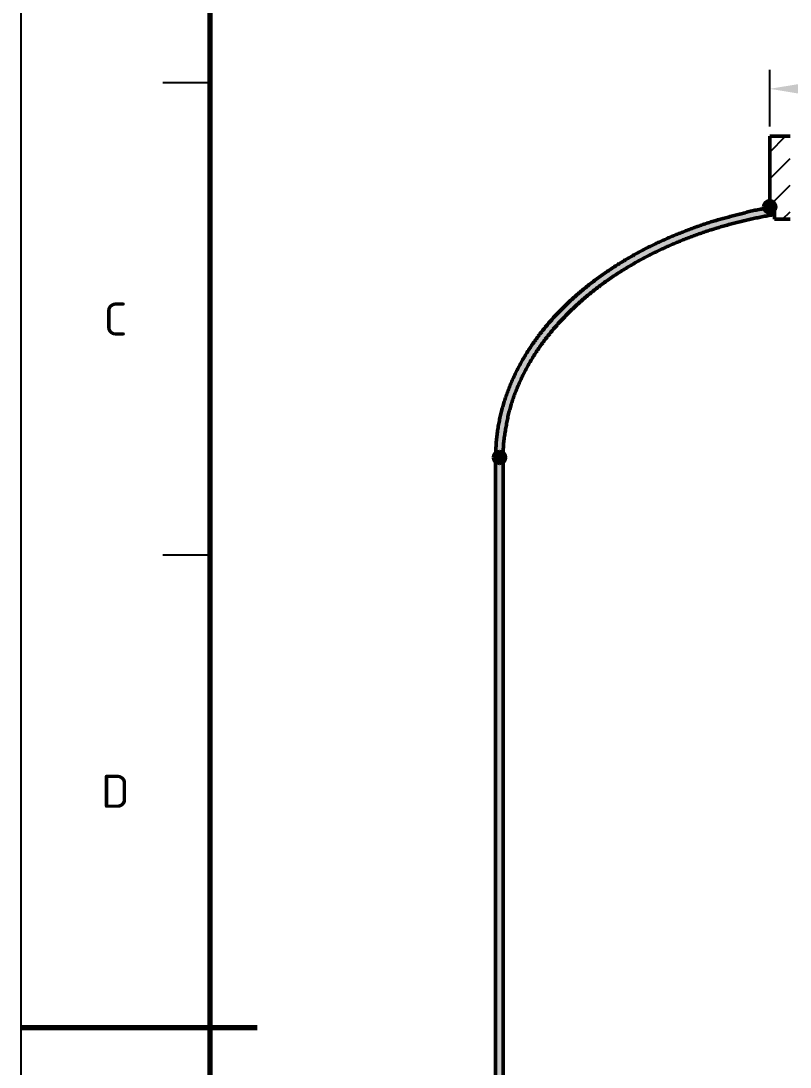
# Model space of a CAD drawing. Header units: millimetres. Extents: x 0 to 594, y 0 to 420.
# Drawn here: x 0 to 81.4, y 205.8 to 316.6 of the extents above; entities that cross this region are included whole.
import ezdxf
from ezdxf.enums import TextEntityAlignment as Align

# ---------------------------------------------------------------- set-up
doc = ezdxf.new("R2010")
doc.units = ezdxf.units.MM
for name, color, linetype, lineweight in [('01-VISIBLE', 7, 'CONTINUOUS', 50), ('04-COTA', 3, 'CONTINUOUS', 25), ('05-RAYADO', 8, 'CONTINUOUS', 25), ('06-TEXTO', 7, 'CONTINUOUS', 25), ('07-RECUADRO', 7, 'CONTINUOUS', 70), ('08-FINA', 5, 'CONTINUOUS', 25)]:
    doc.layers.add(name, color=color, linetype=linetype, lineweight=lineweight)
doc.styles.add('ISO3098', font='isocpeur.ttf')
doc.dimstyles.new('FLAMA-ISO', dxfattribs={"dimtxt": 3.5, "dimasz": 3, "dimexe": 2, "dimexo": 1, "dimgap": 1, "dimtad": 1, "dimdec": 1, "dimtxsty": 'ISO3098', "dimcen": 2.5, "dimclrd": 3, "dimclre": 3, "dimclrt": 3, "dimazin": 3, "dimtfac": 1, "dimtmove": 0, "dimatfit": 3, "dimlwd": 25, "dimlwe": 25})

msp = doc.modelspace()

# ---------------------------------------------------------------- hatches: boundary and pattern name
at = {"layer": '05-RAYADO'}
h = msp.add_hatch(dxfattribs=at)
h.set_pattern_fill('ANSI31', scale=0.62992)
h.paths.add_polyline_path([(81.396, 295.565), (79.735, 295.565), (79.735, 296.875), (79.24, 296.875), (79.24, 304.375), (81.396, 304.375)])
h = msp.add_hatch(color=7, dxfattribs=at)
h.dxf.hatch_style = 1
h.paths.add_polyline_path([(51.04, 270.348), (50.24, 270.348), (50.24, 270.455), (50.241, 270.563), (50.243, 270.67), (50.245, 270.778), (50.247, 270.885), (50.251, 270.993), (50.255, 271.1), (50.259, 271.208), (50.264, 271.315), (50.27, 271.423), (50.276, 271.53), (50.283, 271.637), (50.29, 271.744), (50.298, 271.852), (50.307, 271.959), (50.316, 272.066), (50.326, 272.173), (50.336, 272.28), (50.347, 272.387), (50.359, 272.494), (50.371, 272.601), (50.384, 272.708), (50.397, 272.814), (50.411, 272.921), (50.426, 273.028), (50.441, 273.134), (50.456, 273.241), (50.473, 273.347), (50.489, 273.453), (50.507, 273.559), (50.525, 273.665), (50.543, 273.771), (50.562, 273.877), (50.582, 273.983), (50.602, 274.088), (50.623, 274.194), (50.644, 274.299), (50.666, 274.405), (50.689, 274.51), (50.712, 274.615), (50.736, 274.72), (50.76, 274.825), (50.785, 274.929), (50.81, 275.034), (50.836, 275.138), (50.862, 275.242), (50.889, 275.346), (50.917, 275.45), (50.945, 275.554), (50.973, 275.658), (51.002, 275.761), (51.032, 275.865), (51.062, 275.968), (51.093, 276.071), (51.125, 276.174), (51.156, 276.277), (51.189, 276.379), (51.222, 276.482), (51.255, 276.584), (51.289, 276.686), (51.324, 276.788), (51.359, 276.889), (51.394, 276.991), (51.43, 277.092), (51.467, 277.193), (51.504, 277.294), (51.541, 277.395), (51.579, 277.496), (51.618, 277.596), (51.657, 277.696), (51.697, 277.796), (51.737, 277.896), (51.777, 277.996), (51.819, 278.095), (51.86, 278.194), (51.902, 278.293), (51.945, 278.392), (51.988, 278.491), (52.031, 278.589), (52.075, 278.687), (52.12, 278.785), (52.165, 278.883), (52.21, 278.98), (52.256, 279.077), (52.302, 279.174), (52.349, 279.271), (52.396, 279.368), (52.444, 279.464), (52.492, 279.56), (52.541, 279.656), (52.59, 279.752), (52.64, 279.847), (52.69, 279.943), (52.74, 280.038), (52.791, 280.132), (52.842, 280.227), (52.894, 280.321), (52.946, 280.415), (52.999, 280.509), (53.052, 280.603), (53.105, 280.696), (53.159, 280.789), (53.214, 280.882), (53.268, 280.974), (53.324, 281.067), (53.379, 281.159), (53.435, 281.251), (53.491, 281.342), (53.548, 281.433), (53.606, 281.524), (53.663, 281.615), (53.721, 281.706), (53.78, 281.796), (53.838, 281.886), (53.898, 281.976), (53.957, 282.066), (54.017, 282.155), (54.077, 282.244), (54.138, 282.333), (54.199, 282.421), (54.261, 282.509), (54.323, 282.597), (54.385, 282.685), (54.447, 282.772), (54.51, 282.86), (54.574, 282.947), (54.637, 283.033), (54.702, 283.12), (54.766, 283.206), (54.831, 283.292), (54.896, 283.377), (54.961, 283.462), (55.027, 283.548), (55.093, 283.632), (55.16, 283.717), (55.227, 283.801), (55.294, 283.885), (55.361, 283.969), (55.429, 284.052), (55.497, 284.135), (55.566, 284.218), (55.635, 284.301), (55.704, 284.383), (55.774, 284.465), (55.843, 284.547), (55.913, 284.629), (55.984, 284.71), (56.055, 284.791), (56.126, 284.872), (56.197, 284.952), (56.269, 285.032), (56.341, 285.112), (56.413, 285.192), (56.486, 285.271), (56.559, 285.35), (56.632, 285.429), (56.705, 285.507), (56.779, 285.586), (56.853, 285.663), (56.928, 285.741), (57.002, 285.819), (57.077, 285.896), (57.153, 285.973), (57.228, 286.049), (57.304, 286.125), (57.38, 286.201), (57.456, 286.277), (57.533, 286.353), (57.61, 286.428), (57.687, 286.503), (57.764, 286.578), (57.842, 286.652), (57.92, 286.726), (57.998, 286.8), (58.077, 286.873), (58.155, 286.947), (58.234, 287.02), (58.314, 287.092), (58.393, 287.165), (58.473, 287.237), (58.553, 287.309), (58.633, 287.38), (58.713, 287.452), (58.794, 287.523), (58.875, 287.594), (58.956, 287.664), (59.038, 287.734), (59.119, 287.804), (59.201, 287.874), (59.283, 287.944), (59.366, 288.013), (59.448, 288.082), (59.531, 288.15), (59.614, 288.219), (59.698, 288.287), (59.781, 288.354), (59.865, 288.422), (59.949, 288.489), (60.033, 288.556), (60.117, 288.623), (60.202, 288.689), (60.287, 288.755), (60.372, 288.821), (60.457, 288.887), (60.542, 288.952), (60.628, 289.017), (60.714, 289.082), (60.8, 289.147), (60.886, 289.211), (60.972, 289.275), (61.059, 289.339), (61.146, 289.402), (61.233, 289.465), (61.32, 289.528), (61.407, 289.591), (61.495, 289.653), (61.583, 289.715), (61.671, 289.777), (61.759, 289.839), (61.847, 289.9), (61.936, 289.961), (62.025, 290.022), (62.114, 290.082), (62.203, 290.143), (62.292, 290.203), (62.381, 290.262), (62.471, 290.322), (62.561, 290.381), (62.651, 290.44), (62.741, 290.498), (62.831, 290.557), (62.922, 290.615), (63.012, 290.673), (63.103, 290.73), (63.194, 290.788), (63.285, 290.845), (63.377, 290.902), (63.468, 290.958), (63.56, 291.014), (63.652, 291.07), (63.744, 291.126), (63.836, 291.182), (63.928, 291.237), (64.021, 291.292), (64.113, 291.346), (64.206, 291.401), (64.299, 291.455), (64.392, 291.509), (64.485, 291.563), (64.578, 291.616), (64.672, 291.669), (64.765, 291.722), (64.859, 291.775), (64.953, 291.827), (65.047, 291.88), (65.141, 291.932), (65.236, 291.983), (65.33, 292.035), (65.425, 292.086), (65.519, 292.137), (65.614, 292.187), (65.709, 292.238), (65.804, 292.288), (65.9, 292.338), (65.995, 292.388), (66.091, 292.437), (66.186, 292.486), (66.282, 292.535), (66.378, 292.584), (66.474, 292.632), (66.57, 292.68), (66.666, 292.728), (66.763, 292.776), (66.859, 292.823), (66.956, 292.87), (67.053, 292.917), (67.15, 292.964), (67.247, 293.01), (67.344, 293.056), (67.442, 293.102), (67.539, 293.147), (67.637, 293.192), (67.734, 293.237), (67.832, 293.282), (67.93, 293.326), (68.028, 293.371), (68.126, 293.414), (68.225, 293.458), (68.323, 293.501), (68.422, 293.545), (68.52, 293.587), (68.619, 293.63), (68.718, 293.672), (68.817, 293.715), (68.916, 293.757), (69.015, 293.798), (69.114, 293.84), (69.213, 293.881), (69.313, 293.922), (69.412, 293.963), (69.512, 294.003), (69.612, 294.044), (69.711, 294.084), (69.811, 294.124), (69.911, 294.164), (70.011, 294.204), (70.111, 294.243), (70.211, 294.282), (70.311, 294.321), (70.412, 294.36), (70.512, 294.399), (70.612, 294.437), (70.713, 294.475), (70.814, 294.514), (70.914, 294.552), (71.015, 294.589), (71.116, 294.627), (71.217, 294.664), (71.318, 294.701), (71.419, 294.738), (71.52, 294.774), (71.621, 294.811), (71.722, 294.847), (71.824, 294.882), (71.925, 294.918), (72.027, 294.953), (72.129, 294.988), (72.231, 295.022), (72.333, 295.056), (72.435, 295.09), (72.537, 295.123), (72.639, 295.156), (72.742, 295.189), (72.844, 295.221), (72.947, 295.253), (73.05, 295.285), (73.153, 295.317), (73.256, 295.348), (73.359, 295.378), (73.462, 295.409), (73.565, 295.439), (73.668, 295.468), (73.772, 295.498), (73.875, 295.527), (73.979, 295.556), (74.083, 295.585), (74.186, 295.613), (74.29, 295.641), (74.394, 295.669), (74.498, 295.697), (74.602, 295.725), (74.706, 295.752), (74.81, 295.78), (74.914, 295.807), (75.018, 295.834), (75.122, 295.861), (75.226, 295.888), (75.33, 295.915), (75.434, 295.942), (75.538, 295.969), (75.643, 295.996), (75.747, 296.022), (75.851, 296.049), (75.955, 296.076), (76.059, 296.103), (76.163, 296.13), (76.267, 296.157), (76.372, 296.184), (76.475, 296.212), (76.579, 296.24), (76.683, 296.268), (76.786, 296.298), (76.89, 296.327), (76.993, 296.357), (77.097, 296.385), (77.201, 296.412), (77.306, 296.436), (77.411, 296.459), (77.516, 296.482), (77.622, 296.503), (77.727, 296.523), (77.833, 296.543), (77.939, 296.563), (78.044, 296.583), (78.15, 296.602), (78.256, 296.621), (78.362, 296.639), (78.468, 296.658), (78.574, 296.677), (78.68, 296.695), (78.786, 296.713), (78.892, 296.732), (78.998, 296.75), (79.104, 296.768), (79.21, 296.786), (79.316, 296.804), (79.422, 296.822), (79.528, 296.839), (79.634, 296.857), (79.74, 296.875), (79.74, 296.065), (79.637, 296.048), (79.534, 296.03), (79.431, 296.012), (79.328, 295.994), (79.226, 295.975), (79.123, 295.957), (79.02, 295.938), (78.918, 295.919), (78.815, 295.9), (78.712, 295.88), (78.61, 295.86), (78.507, 295.841), (78.405, 295.82), (78.302, 295.8), (78.2, 295.78), (78.098, 295.759), (77.995, 295.738), (77.893, 295.717), (77.791, 295.695), (77.689, 295.674), (77.587, 295.652), (77.485, 295.63), (77.383, 295.607), (77.281, 295.585), (77.179, 295.562), (77.077, 295.539), (76.975, 295.516), (76.873, 295.493), (76.771, 295.469), (76.67, 295.446), (76.568, 295.422), (76.467, 295.397), (76.365, 295.373), (76.264, 295.348), (76.162, 295.323), (76.061, 295.298), (75.959, 295.273), (75.858, 295.248), (75.757, 295.222), (75.656, 295.196), (75.555, 295.17), (75.454, 295.143), (75.353, 295.117), (75.252, 295.09), (75.151, 295.063), (75.05, 295.036), (74.949, 295.008), (74.849, 294.98), (74.748, 294.953), (74.648, 294.924), (74.547, 294.896), (74.447, 294.867), (74.346, 294.839), (74.246, 294.81), (74.146, 294.78), (74.045, 294.751), (73.945, 294.721), (73.845, 294.691), (73.745, 294.661), (73.645, 294.631), (73.546, 294.6), (73.446, 294.57), (73.346, 294.539), (73.246, 294.507), (73.147, 294.476), (73.047, 294.444), (72.948, 294.412), (72.849, 294.38), (72.749, 294.348), (72.65, 294.315), (72.551, 294.282), (72.452, 294.249), (72.353, 294.216), (72.254, 294.183), (72.155, 294.149), (72.056, 294.115), (71.958, 294.081), (71.859, 294.046), (71.761, 294.012), (71.662, 293.977), (71.564, 293.942), (71.465, 293.907), (71.367, 293.871), (71.269, 293.835), (71.171, 293.799), (71.073, 293.763), (70.975, 293.727), (70.878, 293.69), (70.78, 293.653), (70.682, 293.616), (70.585, 293.579), (70.487, 293.541), (70.39, 293.503), (70.293, 293.465), (70.196, 293.427), (70.099, 293.388), (70.002, 293.35), (69.905, 293.311), (69.808, 293.271), (69.711, 293.232), (69.615, 293.192), (69.518, 293.152), (69.422, 293.112), (69.325, 293.072), (69.229, 293.031), (69.133, 292.99), (69.037, 292.949), (68.941, 292.908), (68.845, 292.866), (68.75, 292.825), (68.654, 292.783), (68.559, 292.74), (68.463, 292.698), (68.368, 292.655), (68.273, 292.612), (68.178, 292.569), (68.083, 292.526), (67.988, 292.482), (67.893, 292.438), (67.799, 292.394), (67.704, 292.349), (67.61, 292.305), (67.515, 292.26), (67.421, 292.215), (67.327, 292.169), (67.233, 292.124), (67.139, 292.078), (67.046, 292.032), (66.952, 291.986), (66.859, 291.939), (66.765, 291.892), (66.672, 291.845), (66.579, 291.798), (66.486, 291.75), (66.393, 291.703), (66.3, 291.655), (66.208, 291.606), (66.115, 291.558), (66.023, 291.509), (65.931, 291.46), (65.839, 291.411), (65.747, 291.361), (65.655, 291.312), (65.563, 291.262), (65.472, 291.211), (65.38, 291.161), (65.289, 291.11), (65.198, 291.059), (65.107, 291.008), (65.016, 290.957), (64.925, 290.905), (64.835, 290.853), (64.744, 290.801), (64.654, 290.748), (64.564, 290.696), (64.474, 290.643), (64.384, 290.589), (64.294, 290.536), (64.205, 290.482), (64.115, 290.428), (64.026, 290.374), (63.937, 290.32), (63.848, 290.265), (63.759, 290.21), (63.67, 290.155), (63.582, 290.099), (63.494, 290.043), (63.406, 289.988), (63.318, 289.931), (63.23, 289.875), (63.142, 289.818), (63.055, 289.761), (62.967, 289.704), (62.88, 289.646), (62.793, 289.589), (62.706, 289.53), (62.62, 289.472), (62.533, 289.414), (62.447, 289.355), (62.361, 289.296), (62.275, 289.237), (62.189, 289.177), (62.103, 289.117), (62.018, 289.057), (61.933, 288.997), (61.848, 288.936), (61.763, 288.875), (61.678, 288.814), (61.594, 288.753), (61.509, 288.691), (61.425, 288.629), (61.341, 288.567), (61.258, 288.505), (61.174, 288.442), (61.091, 288.379), (61.008, 288.316), (60.925, 288.252), (60.842, 288.189), (60.76, 288.125), (60.677, 288.06), (60.595, 287.996), (60.513, 287.931), (60.432, 287.866), (60.35, 287.801), (60.269, 287.735), (60.188, 287.669), (60.107, 287.603), (60.026, 287.537), (59.946, 287.47), (59.866, 287.403), (59.786, 287.336), (59.706, 287.269), (59.627, 287.201), (59.547, 287.133), (59.468, 287.065), (59.389, 286.996), (59.311, 286.927), (59.232, 286.858), (59.154, 286.789), (59.076, 286.72), (58.999, 286.65), (58.921, 286.58), (58.844, 286.509), (58.767, 286.439), (58.691, 286.368), (58.614, 286.297), (58.538, 286.225), (58.462, 286.153), (58.387, 286.082), (58.311, 286.009), (58.236, 285.937), (58.161, 285.864), (58.086, 285.791), (58.012, 285.718), (57.938, 285.644), (57.864, 285.57), (57.791, 285.496), (57.717, 285.422), (57.644, 285.347), (57.571, 285.272), (57.499, 285.197), (57.427, 285.122), (57.355, 285.046), (57.283, 284.97), (57.212, 284.894), (57.141, 284.817), (57.07, 284.74), (56.999, 284.663), (56.929, 284.586), (56.859, 284.509), (56.79, 284.431), (56.72, 284.353), (56.651, 284.274), (56.583, 284.196), (56.514, 284.117), (56.446, 284.037), (56.379, 283.958), (56.311, 283.878), (56.244, 283.798), (56.177, 283.718), (56.111, 283.638), (56.044, 283.557), (55.979, 283.476), (55.913, 283.394), (55.848, 283.313), (55.783, 283.231), (55.718, 283.149), (55.654, 283.067), (55.59, 282.984), (55.527, 282.901), (55.464, 282.818), (55.401, 282.735), (55.338, 282.651), (55.276, 282.567), (55.214, 282.483), (55.153, 282.398), (55.092, 282.314), (55.031, 282.229), (54.971, 282.144), (54.911, 282.058), (54.851, 281.972), (54.792, 281.886), (54.733, 281.8), (54.674, 281.714), (54.616, 281.627), (54.558, 281.54), (54.501, 281.453), (54.444, 281.365), (54.387, 281.278), (54.331, 281.19), (54.275, 281.101), (54.22, 281.013), (54.164, 280.924), (54.11, 280.835), (54.055, 280.746), (54.001, 280.657), (53.948, 280.567), (53.895, 280.477), (53.842, 280.387), (53.79, 280.297), (53.738, 280.206), (53.686, 280.115), (53.635, 280.024), (53.585, 279.933), (53.535, 279.841), (53.485, 279.749), (53.436, 279.657), (53.387, 279.565), (53.338, 279.472), (53.29, 279.38), (53.243, 279.287), (53.196, 279.193), (53.15, 279.1), (53.103, 279.006), (53.058, 278.912), (53.013, 278.818), (52.968, 278.724), (52.924, 278.629), (52.88, 278.534), (52.837, 278.439), (52.794, 278.344), (52.752, 278.248), (52.71, 278.153), (52.668, 278.057), (52.627, 277.961), (52.587, 277.865), (52.547, 277.768), (52.507, 277.672), (52.468, 277.575), (52.429, 277.478), (52.39, 277.381), (52.352, 277.284), (52.315, 277.186), (52.278, 277.089), (52.241, 276.991), (52.205, 276.893), (52.169, 276.795), (52.134, 276.697), (52.099, 276.598), (52.064, 276.5), (52.03, 276.401), (51.997, 276.302), (51.964, 276.203), (51.932, 276.103), (51.901, 276.004), (51.87, 275.904), (51.839, 275.804), (51.81, 275.704), (51.781, 275.604), (51.752, 275.503), (51.725, 275.403), (51.697, 275.302), (51.671, 275.201), (51.645, 275.099), (51.62, 274.998), (51.596, 274.897), (51.572, 274.795), (51.549, 274.693), (51.527, 274.591), (51.505, 274.489), (51.484, 274.387), (51.464, 274.284), (51.444, 274.182), (51.424, 274.079), (51.405, 273.977), (51.386, 273.874), (51.367, 273.771), (51.349, 273.668), (51.331, 273.565), (51.314, 273.462), (51.297, 273.359), (51.28, 273.256), (51.263, 273.153), (51.247, 273.05), (51.231, 272.947), (51.215, 272.844), (51.199, 272.741), (51.183, 272.637), (51.168, 272.534), (51.152, 272.431), (51.137, 272.327), (51.123, 272.224), (51.11, 272.12), (51.098, 272.017), (51.088, 271.913), (51.079, 271.809), (51.071, 271.705), (51.065, 271.6), (51.059, 271.496), (51.055, 271.392), (51.052, 271.287), (51.049, 271.183), (51.046, 271.079), (51.044, 270.974), (51.043, 270.87), (51.042, 270.765), (51.041, 270.661), (51.04, 270.556), (51.04, 270.452)])
h = msp.add_hatch(color=7, dxfattribs=at)
h.dxf.hatch_style = 1
h.paths.add_polyline_path([(78.6, 296.875), (78.608, 296.975), (78.631, 297.073), (78.67, 297.166), (78.722, 297.251), (78.787, 297.328), (78.864, 297.393), (78.949, 297.445), (79.042, 297.484), (79.14, 297.507), (79.24, 297.515), (79.34, 297.507), (79.438, 297.484), (79.531, 297.445), (79.616, 297.393), (79.693, 297.328), (79.758, 297.251), (79.81, 297.166), (79.849, 297.073), (79.872, 296.975), (79.88, 296.875), (79.872, 296.775), (79.849, 296.677), (79.81, 296.584), (79.758, 296.499), (79.693, 296.422), (79.616, 296.357), (79.531, 296.305), (79.438, 296.266), (79.34, 296.243), (79.24, 296.235), (79.14, 296.243), (79.042, 296.266), (78.949, 296.305), (78.864, 296.357), (78.787, 296.422), (78.722, 296.499), (78.67, 296.584), (78.631, 296.677), (78.608, 296.775)])
h = msp.add_hatch(color=7, dxfattribs=at)
h.dxf.hatch_style = 1
h.paths.add_polyline_path([(50, 270.348), (50.008, 270.448), (50.031, 270.545), (50.07, 270.638), (50.122, 270.724), (50.187, 270.8), (50.264, 270.865), (50.349, 270.918), (50.442, 270.956), (50.54, 270.98), (50.64, 270.988), (50.74, 270.98), (50.838, 270.956), (50.931, 270.918), (51.016, 270.865), (51.093, 270.8), (51.158, 270.724), (51.21, 270.638), (51.249, 270.545), (51.272, 270.448), (51.28, 270.348), (51.272, 270.247), (51.249, 270.15), (51.21, 270.057), (51.158, 269.971), (51.093, 269.895), (51.016, 269.83), (50.931, 269.777), (50.838, 269.739), (50.74, 269.715), (50.64, 269.708), (50.54, 269.715), (50.442, 269.739), (50.349, 269.777), (50.264, 269.83), (50.187, 269.895), (50.122, 269.971), (50.07, 270.057), (50.031, 270.15), (50.008, 270.247)])
h = msp.add_hatch(color=7, dxfattribs=at)
h.dxf.hatch_style = 1
h.paths.add_polyline_path([(51.04, 109.625), (50.24, 109.625), (50.24, 270.348), (51.04, 270.348)])

# ---------------------------------------------------------------- linework, layer by layer
at = {"layer": '01-VISIBLE'}
for p, q in [((81.396, 304.375), (79.24, 304.375)), ((79.24, 296.875), (79.24, 304.375)), ((79.735, 296.875), (79.24, 296.875)), ((79.735, 295.565), (79.735, 296.875)), ((79.74, 296.875), (79.74, 296.065)), ((81.396, 295.565), (79.735, 295.565)), ((50.24, 109.625), (50.24, 270.348)), ((51.04, 270.348), (50.24, 270.348)), ((50.24, 270.348), (51.04, 270.348)), ((51.04, 109.625), (51.04, 270.348))]:
    msp.add_line(p, q, dxfattribs=at)
for points in [[(50.24, 270.348), (50.241, 270.498), (50.242, 270.648), (50.245, 270.799), (50.249, 270.949), (50.255, 271.099), (50.261, 271.25), (50.268, 271.4), (50.277, 271.55), (50.287, 271.7), (50.298, 271.85), (50.31, 272), (50.324, 272.15), (50.338, 272.3), (50.354, 272.449), (50.371, 272.599), (50.389, 272.748), (50.408, 272.897), (50.428, 273.046), (50.45, 273.195), (50.472, 273.344), (50.496, 273.492), (50.52, 273.641), (50.546, 273.789), (50.573, 273.937), (50.602, 274.085), (50.631, 274.232), (50.661, 274.38), (50.693, 274.527), (50.725, 274.674), (50.759, 274.82), (50.793, 274.966), (50.829, 275.113), (50.866, 275.258), (50.904, 275.404), (50.943, 275.549), (50.983, 275.694), (51.025, 275.839), (51.067, 275.983), (51.11, 276.127), (51.155, 276.271), (51.2, 276.414), (51.246, 276.557), (51.294, 276.7), (51.342, 276.843), (51.392, 276.985), (51.442, 277.126), (51.494, 277.268), (51.546, 277.408), (51.6, 277.549), (51.654, 277.689), (51.71, 277.829), (51.766, 277.969), (51.824, 278.108), (51.882, 278.246), (51.941, 278.384), (52.002, 278.522), (52.063, 278.66), (52.125, 278.797), (52.188, 278.933), (52.252, 279.069), (52.317, 279.205), (52.383, 279.34), (52.449, 279.475), (52.517, 279.609), (52.586, 279.743), (52.655, 279.877), (52.725, 280.01), (52.796, 280.142), (52.868, 280.274), (52.941, 280.406), (53.015, 280.537), (53.089, 280.668), (53.165, 280.798), (53.241, 280.928), (53.318, 281.057), (53.396, 281.186), (53.474, 281.314), (53.553, 281.442), (53.634, 281.569), (53.715, 281.696), (53.796, 281.822), (53.879, 281.948), (53.962, 282.073), (54.046, 282.198), (54.131, 282.322), (54.216, 282.446), (54.303, 282.569), (54.39, 282.692), (54.477, 282.814), (54.566, 282.936), (54.655, 283.057), (54.745, 283.177), (54.835, 283.298), (54.926, 283.417), (55.018, 283.536), (55.111, 283.655), (55.204, 283.773), (55.298, 283.89), (55.393, 284.007), (55.488, 284.124), (55.584, 284.24), (55.68, 284.355), (55.777, 284.47), (55.875, 284.584), (55.974, 284.698), (56.073, 284.811), (56.172, 284.924), (56.272, 285.036), (56.373, 285.148), (56.475, 285.259), (56.577, 285.369), (56.679, 285.479), (56.782, 285.589), (56.886, 285.698), (56.99, 285.806), (57.095, 285.914), (57.201, 286.021), (57.306, 286.128), (57.413, 286.234), (57.52, 286.34), (57.628, 286.445), (57.736, 286.55), (57.844, 286.654), (57.953, 286.758), (58.063, 286.861), (58.173, 286.963), (58.284, 287.065), (58.395, 287.166), (58.506, 287.267), (58.618, 287.367), (58.731, 287.467), (58.844, 287.566), (58.957, 287.665), (59.071, 287.763), (59.186, 287.861), (59.301, 287.958), (59.416, 288.055), (59.532, 288.151), (59.648, 288.246), (59.765, 288.341), (59.882, 288.436), (59.999, 288.529), (60.117, 288.623), (60.236, 288.716), (60.354, 288.808), (60.474, 288.9), (60.593, 288.991), (60.713, 289.082), (60.833, 289.172), (60.954, 289.262), (61.075, 289.351), (61.197, 289.439), (61.319, 289.527), (61.441, 289.615), (61.564, 289.702), (61.687, 289.788), (61.81, 289.874), (61.934, 289.96), (62.058, 290.045), (62.183, 290.129), (62.308, 290.213), (62.433, 290.296), (62.558, 290.379), (62.684, 290.462), (62.81, 290.543), (62.937, 290.625), (63.064, 290.705), (63.191, 290.786), (63.319, 290.865), (63.447, 290.945), (63.575, 291.023), (63.703, 291.102), (63.832, 291.179), (63.961, 291.256), (64.091, 291.333), (64.22, 291.409), (64.35, 291.485), (64.481, 291.56), (64.611, 291.635), (64.742, 291.709), (64.873, 291.783), (65.004, 291.856), (65.136, 291.929), (65.268, 292.001), (65.4, 292.073), (65.533, 292.144), (65.665, 292.215), (65.798, 292.285), (65.932, 292.355), (66.065, 292.424), (66.199, 292.493), (66.333, 292.561), (66.467, 292.629), (66.602, 292.696), (66.737, 292.763), (66.872, 292.829), (67.007, 292.895), (67.142, 292.96), (67.278, 293.025), (67.414, 293.089), (67.551, 293.152), (67.687, 293.216), (67.824, 293.278), (67.961, 293.34), (68.098, 293.402), (68.236, 293.463), (68.373, 293.523), (68.511, 293.584), (68.649, 293.643), (68.788, 293.702), (68.926, 293.761), (69.065, 293.819), (69.204, 293.877), (69.343, 293.934), (69.482, 293.991), (69.621, 294.048), (69.761, 294.104), (69.901, 294.16), (70.04, 294.215), (70.18, 294.27), (70.321, 294.325), (70.461, 294.379), (70.601, 294.433), (70.742, 294.486), (70.883, 294.54), (71.023, 294.592), (71.164, 294.645), (71.306, 294.697), (71.447, 294.748), (71.588, 294.799), (71.73, 294.849), (71.872, 294.899), (72.014, 294.948), (72.157, 294.997), (72.299, 295.045), (72.442, 295.092), (72.585, 295.139), (72.728, 295.185), (72.872, 295.23), (73.015, 295.275), (73.159, 295.319), (73.303, 295.362), (73.447, 295.404), (73.592, 295.446), (73.736, 295.488), (73.881, 295.529), (74.026, 295.569), (74.171, 295.609), (74.316, 295.648), (74.462, 295.687), (74.607, 295.726), (74.752, 295.765), (74.898, 295.803), (75.043, 295.841), (75.189, 295.879), (75.335, 295.916), (75.48, 295.954), (75.626, 295.991), (75.772, 296.029), (75.917, 296.066), (76.063, 296.104), (76.209, 296.141), (76.354, 296.179), (76.499, 296.218), (76.645, 296.257), (76.789, 296.298), (76.934, 296.34), (77.079, 296.381), (77.225, 296.417), (77.371, 296.451), (77.518, 296.482), (77.666, 296.511), (77.814, 296.54), (77.961, 296.567), (78.109, 296.594), (78.257, 296.621), (78.406, 296.647), (78.554, 296.673), (78.702, 296.699), (78.85, 296.724), (78.998, 296.75), (79.147, 296.775), (79.295, 296.8), (79.443, 296.825), (79.592, 296.85), (79.74, 296.875)], [(79.74, 296.065), (79.592, 296.04), (79.444, 296.014), (79.296, 295.988), (79.148, 295.961), (79, 295.934), (78.853, 295.907), (78.705, 295.879), (78.557, 295.85), (78.41, 295.821), (78.263, 295.792), (78.115, 295.762), (77.968, 295.732), (77.821, 295.702), (77.674, 295.67), (77.527, 295.639), (77.38, 295.607), (77.234, 295.575), (77.087, 295.542), (76.941, 295.508), (76.794, 295.475), (76.648, 295.44), (76.502, 295.406), (76.356, 295.371), (76.21, 295.335), (76.064, 295.299), (75.918, 295.263), (75.772, 295.226), (75.627, 295.188), (75.481, 295.151), (75.336, 295.112), (75.191, 295.074), (75.046, 295.034), (74.901, 294.995), (74.756, 294.955), (74.611, 294.914), (74.467, 294.873), (74.322, 294.832), (74.178, 294.79), (74.034, 294.748), (73.89, 294.705), (73.746, 294.661), (73.602, 294.618), (73.459, 294.574), (73.315, 294.529), (73.172, 294.484), (73.029, 294.438), (72.886, 294.392), (72.743, 294.346), (72.6, 294.299), (72.458, 294.251), (72.315, 294.203), (72.173, 294.155), (72.031, 294.106), (71.889, 294.057), (71.747, 294.007), (71.605, 293.957), (71.464, 293.906), (71.323, 293.855), (71.182, 293.803), (71.041, 293.751), (70.9, 293.698), (70.759, 293.645), (70.619, 293.592), (70.479, 293.538), (70.339, 293.483), (70.199, 293.428), (70.059, 293.373), (69.92, 293.317), (69.781, 293.26), (69.642, 293.203), (69.503, 293.146), (69.364, 293.088), (69.226, 293.03), (69.088, 292.971), (68.949, 292.912), (68.812, 292.852), (68.674, 292.791), (68.537, 292.731), (68.399, 292.669), (68.263, 292.608), (68.126, 292.545), (67.989, 292.483), (67.853, 292.419), (67.717, 292.356), (67.581, 292.291), (67.446, 292.227), (67.31, 292.161), (67.175, 292.096), (67.04, 292.029), (66.906, 291.963), (66.771, 291.895), (66.637, 291.828), (66.503, 291.759), (66.37, 291.691), (66.236, 291.621), (66.103, 291.552), (65.97, 291.481), (65.838, 291.411), (65.706, 291.339), (65.574, 291.267), (65.442, 291.195), (65.311, 291.122), (65.179, 291.049), (65.049, 290.975), (64.918, 290.901), (64.788, 290.826), (64.658, 290.751), (64.528, 290.675), (64.399, 290.598), (64.27, 290.521), (64.141, 290.444), (64.012, 290.366), (63.884, 290.287), (63.757, 290.208), (63.629, 290.129), (63.502, 290.049), (63.375, 289.968), (63.249, 289.887), (63.123, 289.805), (62.997, 289.723), (62.871, 289.64), (62.746, 289.557), (62.621, 289.473), (62.497, 289.389), (62.373, 289.304), (62.249, 289.219), (62.126, 289.133), (62.003, 289.047), (61.881, 288.96), (61.759, 288.872), (61.637, 288.784), (61.516, 288.696), (61.395, 288.606), (61.274, 288.517), (61.154, 288.427), (61.034, 288.336), (60.915, 288.244), (60.796, 288.153), (60.677, 288.06), (60.559, 287.967), (60.442, 287.874), (60.324, 287.78), (60.208, 287.685), (60.091, 287.59), (59.975, 287.495), (59.86, 287.398), (59.745, 287.302), (59.631, 287.204), (59.517, 287.106), (59.403, 287.008), (59.29, 286.909), (59.177, 286.81), (59.065, 286.71), (58.954, 286.609), (58.843, 286.508), (58.732, 286.406), (58.622, 286.304), (58.512, 286.201), (58.403, 286.098), (58.295, 285.994), (58.187, 285.889), (58.079, 285.784), (57.973, 285.679), (57.866, 285.572), (57.76, 285.466), (57.655, 285.358), (57.551, 285.251), (57.446, 285.142), (57.343, 285.033), (57.24, 284.924), (57.138, 284.814), (57.036, 284.703), (56.935, 284.592), (56.834, 284.481), (56.734, 284.368), (56.635, 284.256), (56.536, 284.142), (56.438, 284.028), (56.341, 283.914), (56.244, 283.799), (56.148, 283.683), (56.053, 283.567), (55.958, 283.451), (55.864, 283.333), (55.771, 283.216), (55.678, 283.097), (55.586, 282.979), (55.495, 282.859), (55.404, 282.739), (55.315, 282.619), (55.225, 282.498), (55.137, 282.376), (55.049, 282.254), (54.963, 282.132), (54.876, 282.009), (54.791, 281.885), (54.706, 281.761), (54.622, 281.636), (54.539, 281.511), (54.457, 281.385), (54.375, 281.259), (54.295, 281.133), (54.215, 281.005), (54.136, 280.878), (54.057, 280.749), (53.98, 280.621), (53.903, 280.492), (53.827, 280.362), (53.752, 280.232), (53.678, 280.101), (53.605, 279.97), (53.533, 279.838), (53.461, 279.706), (53.391, 279.573), (53.321, 279.44), (53.253, 279.306), (53.185, 279.172), (53.119, 279.037), (53.053, 278.902), (52.988, 278.766), (52.925, 278.63), (52.862, 278.494), (52.8, 278.357), (52.739, 278.22), (52.679, 278.082), (52.62, 277.944), (52.562, 277.805), (52.505, 277.666), (52.448, 277.527), (52.393, 277.387), (52.338, 277.247), (52.285, 277.107), (52.232, 276.966), (52.18, 276.825), (52.129, 276.684), (52.079, 276.542), (52.03, 276.4), (51.982, 276.258), (51.936, 276.115), (51.891, 275.972), (51.847, 275.828), (51.804, 275.684), (51.762, 275.539), (51.722, 275.395), (51.684, 275.249), (51.647, 275.104), (51.611, 274.958), (51.576, 274.812), (51.543, 274.665), (51.512, 274.518), (51.481, 274.371), (51.452, 274.224), (51.423, 274.076), (51.396, 273.929), (51.369, 273.781), (51.343, 273.633), (51.318, 273.485), (51.293, 273.336), (51.269, 273.188), (51.245, 273.04), (51.222, 272.891), (51.199, 272.743), (51.177, 272.594), (51.154, 272.446), (51.133, 272.297), (51.113, 272.148), (51.096, 271.999), (51.082, 271.849), (51.071, 271.699), (51.062, 271.549), (51.055, 271.399), (51.05, 271.249), (51.047, 271.099), (51.044, 270.949), (51.042, 270.798), (51.041, 270.648), (51.04, 270.498), (51.04, 270.348)]]:
    msp.add_lwpolyline(points, dxfattribs=at)
for centre, start, end in [((79.24, 296.875), 90, 180), ((79.24, 296.875), 180, -90), ((79.24, 296.875), -90, 90), ((50.64, 270.348), 90, 180), ((50.64, 270.348), 180, -90), ((50.64, 270.348), -90, 90)]:
    msp.add_arc(centre, 0.64, start, end, dxfattribs=at)
at = {"layer": '07-RECUADRO'}
msp.add_line((0, 210), (25, 210), dxfattribs=at)
msp.add_lwpolyline([(20, 10), (584, 10), (584, 410), (20, 410)], close=True, dxfattribs=at)
at = {"layer": '08-FINA'}
for p, q in [((20, 310), (15, 310)), ((20, 260), (15, 260))]:
    msp.add_line(p, q, dxfattribs=at)
msp.add_lwpolyline([(0, 0), (594, 0), (594, 420), (0, 420)], close=True, dxfattribs=at)

# ---------------------------------------------------------------- texts
at = {"layer": '06-TEXTO', "style": 'ISO3098'}
for s, p in [('C', (10, 285)), ('D', (10, 235))]:
    msp.add_text(s, height=3.5, dxfattribs=at).set_placement(p, align=Align.MIDDLE_CENTER)

# ---------------------------------------------------------------- dimensions: what is measured, and where the dimension line sits
at = {"layer": '04-COTA'}
msp.add_linear_dim(base=(79.24, 309.375), p1=(79.24, 304.375), p2=(97.74, 304.375), dimstyle='FLAMA-ISO', override={"dimlfac": 2, "dimpost": '%%c<>'}, dxfattribs=at).render()

doc.saveas('drawing.dxf')
